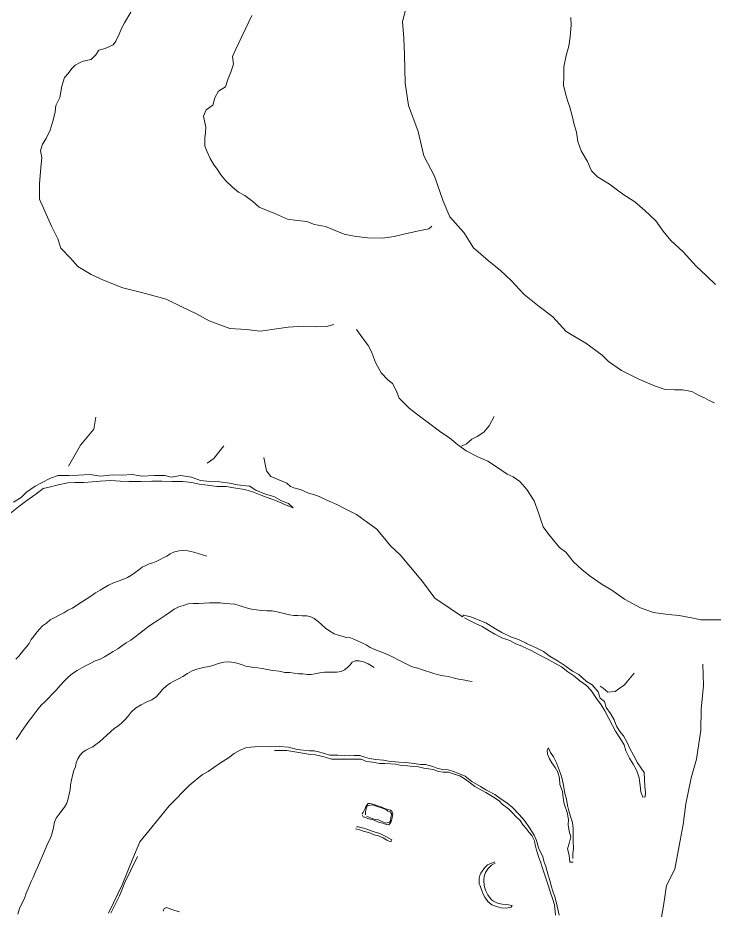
# Model space of a CAD drawing. Extents: x 683321 to 688873, y 7661944 to 7668387.
# Drawn here: x 687655.6 to 687967.1, y 7665624.4 to 7666023.8 of the extents above; entities that cross this region are included whole.
import ezdxf

# ---------------------------------------------------------------- set-up
doc = ezdxf.new("R2010")
doc.units = 0
doc.header["$MEASUREMENT"] = 0
doc.layers.add('01 CRESTA_Line', color=3, linetype='Continuous', lineweight=20)
doc.layers.add('base dispach_Line', color=3, linetype='Continuous', lineweight=20)

msp = doc.modelspace()

# ---------------------------------------------------------------- linework, layer by layer
at = {"layer": '01 CRESTA_Line'}
for points in [[(687797.01, 7665886.57, 4242.44), (687793.68, 7665885.62, 4242.35), (687789.15, 7665885.49, 4241.88), (687783.33, 7665885.74, 4241.84), (687776.53, 7665885.4, 4241.09), (687772.31, 7665884.73, 4241.51), (687764.2, 7665883.58, 4239.72), (687757.73, 7665884.24, 4239.7), (687750.38, 7665884.73, 4239.52), (687741.17, 7665888.19, 4239.49), (687735.27, 7665891.44, 4239.77), (687729.29, 7665894.25, 4239.96), (687721.97, 7665897.88, 4240.3), (687712.12, 7665900.52, 4239.7), (687702.56, 7665902.98, 4239.08), (687693.89, 7665906.38, 4239.34), (687688.39, 7665908.94, 4239.35), (687682.43, 7665912.43, 4239.61), (687679.17, 7665916.18, 4240.11), (687674.74, 7665920.74, 4239.65), (687673.5, 7665924.91, 4240.02), (687670.6, 7665930.52, 4240.01), (687665.3, 7665942.62, 4240.48), (687665.25, 7665949.49, 4240.73), (687665.86, 7665956.75, 4241.35), (687666.28, 7665961.16, 4240.84), (687665.72, 7665964.4, 4240.86), (687666.6, 7665967.21, 4240.97), (687668.22, 7665969.84, 4241.18), (687669.98, 7665973.59, 4241.28), (687671.4, 7665978.03, 4241.64), (687672.3, 7665981.77, 4240.73), (687672.55, 7665984.51, 4241.37), (687674.4, 7665988.12, 4241.64), (687675.2, 7665993.23, 4241.24), (687676.47, 7665997.04, 4241.09), (687678.13, 7665998.95, 4241.22), (687679.73, 7666001.06, 4241.43), (687681.15, 7666002.63, 4241.48), (687683.38, 7666003.87, 4241.79), (687684.74, 7666004.44, 4241.34), (687688.42, 7666005.17, 4240.99), (687690.46, 7666007.28, 4241.18), (687691.73, 7666009.29, 4241.26), (687694.65, 7666010.09, 4241.02), (687698.27, 7666011.67, 4241.9), (687699.45, 7666013.28, 4242), (687700.97, 7666016.49, 4242.01), (687701.89, 7666019.09, 4242.29), (687703.35, 7666021.56, 4242.29), (687706.18, 7666026.38, 4241.37)], [(687829.63, 7666029.43, 4275.11), (687827.66, 7666022.18, 4274.74), (687828.23, 7666014.75, 4275.81), (687828.55, 7666007.37, 4275.82), (687828.92, 7665994.59, 4276.24), (687830.33, 7665984.63, 4276.13), (687834.64, 7665972.98, 4276.65), (687837.2, 7665962, 4276.22), (687841.93, 7665952.94, 4276.74), (687845.88, 7665941.75, 4276.63), (687848.84, 7665934.67, 4276.4), (687855.09, 7665927.79, 4276.64), (687859.44, 7665920.8, 4276.66), (687865.98, 7665915.13, 4276.64), (687871.47, 7665910.71, 4278.1), (687876.27, 7665906.27, 4278.13), (687882.06, 7665899.99, 4276.92), (687888.83, 7665894.53, 4277.01), (687894.87, 7665889.99, 4276.71), (687900.92, 7665883.46, 4276.89), (687905.36, 7665880.75, 4276.74), (687909.72, 7665878.17, 4277.4), (687917.07, 7665872.79, 4277.47), (687919.89, 7665869.91, 4277.4), (687925.69, 7665866.02, 4276.9), (687933.12, 7665862.28, 4277.54), (687940.36, 7665859.08, 4277.16), (687945.24, 7665857.44, 4277.65), (687949.36, 7665857.31, 4277.84), (687952.99, 7665857.33, 4278.44), (687957.08, 7665856.58, 4278.09), (687960.46, 7665854.71, 4277.97), (687962.81, 7665853.77, 4278.47), (687964.91, 7665852.54, 4278.2), (687967.31, 7665851.42, 4277.66)], [(687760.3, 7666024.77, 4271.85), (687757.61, 7666019.1, 4271.58), (687755.78, 7666015.45, 4271.62), (687753.08, 7666009.72, 4271.22), (687751.67, 7666006.43, 4271.33), (687752.12, 7666003.01, 4272.71), (687750.93, 7665999.49, 4272.84), (687749.6, 7665996.62, 4272.79), (687748.51, 7665992.87, 4273.24), (687745.27, 7665990.95, 4272.23), (687743.65, 7665987.98, 4272.75), (687742.79, 7665984.77, 4273.41), (687739.88, 7665982.68, 4271.95), (687738.65, 7665979.78, 4272.13), (687739.68, 7665974.8, 4273.18), (687739.53, 7665972.45, 4273.27), (687739.2, 7665969.91, 4272.83), (687739.18, 7665966.37, 4272.12), (687740.31, 7665963.87, 4272.05), (687741.54, 7665960.84, 4271.87), (687743.17, 7665958.24, 4272.28), (687744.79, 7665956.01, 4272.07), (687746.39, 7665953.53, 4271.95), (687748.62, 7665950.77, 4271.91), (687751.64, 7665947.98, 4272.03), (687754.23, 7665945.77, 4271.64), (687757.19, 7665944.22, 4271.82), (687760.74, 7665941.52, 4272.1), (687763.55, 7665939, 4272.24), (687766.76, 7665937.71, 4272.09), (687770.88, 7665936.03, 4272.21), (687776.24, 7665933.65, 4272.19), (687780.49, 7665933.15, 4272.4), (687784.85, 7665932.66, 4272.91), (687788.36, 7665931.36, 4272.69), (687793.19, 7665930.43, 4273.36), (687796.82, 7665928.87, 4272.67), (687801.54, 7665926.92, 4272.22), (687806.02, 7665926.11, 4272.33), (687811.94, 7665925.31, 4272), (687818.77, 7665925.24, 4272.15), (687823.94, 7665926, 4272.24), (687828.28, 7665926.97, 4272.09), (687834.3, 7665928.29, 4272.42), (687839.41, 7665929.29, 4272.2), (687840.76, 7665930.6, 4272.23)], [(687967.79, 7665904.38, 4302.33), (687963.7, 7665908.37, 4302.24), (687959.11, 7665912.68, 4302.27), (687953.24, 7665919.04, 4302.99), (687947.75, 7665924.11, 4302.9), (687944.35, 7665928.27, 4302.68), (687940.97, 7665932.95, 4302.2), (687936.13, 7665937.53, 4302.66), (687931.67, 7665941.38, 4301.97), (687926.27, 7665944.83, 4301.87), (687920.35, 7665949.37, 4301.51), (687914.85, 7665952.6, 4301.23), (687912.2, 7665955.28, 4301.85), (687910.51, 7665959.53, 4302.22), (687907.6, 7665964.32, 4302.71), (687906.09, 7665968.51, 4302.55), (687905.59, 7665972.58, 4302.26), (687904.42, 7665976.02, 4302.13), (687903.61, 7665979.9, 4301.94), (687902.52, 7665983.85, 4302.03), (687901.72, 7665986.31, 4302.3), (687900.72, 7665989.31, 4302.58), (687899.69, 7665993.66, 4302.69), (687899.8, 7665997.54, 4302.68), (687899.9, 7666001.82, 4302.81), (687900.86, 7666006.89, 4302.53), (687902.12, 7666011.1, 4302.45), (687902.68, 7666015.23, 4302.47), (687903.14, 7666020.56, 4302.22), (687903.04, 7666023.96, 4302.26)], [(687970.96, 7665754.42, 4245.3), (687966.08, 7665754.41, 4244.41), (687961.18, 7665754.32, 4245.07), (687956.97, 7665755.32, 4244.63), (687951.4, 7665756.37, 4244.7), (687946.5, 7665756.68, 4243.87), (687940.03, 7665757.7, 4244.07), (687934.18, 7665759.76, 4244.21), (687926.97, 7665763.61, 4244.11), (687921.38, 7665767.64, 4243.73), (687917.04, 7665770.14, 4243.36), (687911.6, 7665773.9, 4243.22), (687908.02, 7665776.7, 4242.93), (687904.18, 7665780.32, 4243.62), (687900.75, 7665784.59, 4243.73), (687897.94, 7665786.79, 4244.63), (687893.19, 7665792.56, 4244.1), (687890.61, 7665796.05, 4244.49), (687888.59, 7665802.32, 4244.11), (687886.65, 7665807.6, 4244.02), (687883.35, 7665812.76, 4243.84), (687880.23, 7665816.25, 4243.79), (687877.21, 7665818.3, 4243.63), (687874.55, 7665819.6, 4243.91), (687870.12, 7665822.5, 4243.76), (687865.91, 7665825.36, 4243.88), (687861.4, 7665827.27, 4243.86), (687856.13, 7665829.93, 4243.96), (687852.5, 7665832.66, 4243.71), (687848.65, 7665835.79, 4243.89), (687844.79, 7665838.29, 4243.82), (687839.94, 7665842.09, 4243.52), (687835.35, 7665845.55, 4243.58), (687830.69, 7665849.05, 4243.43), (687826.16, 7665853.58, 4243.53), (687824.86, 7665857.04, 4243.7), (687823.22, 7665860.18, 4244.44), (687821.18, 7665861.79, 4243.9), (687818.16, 7665864.87, 4243.81), (687815.58, 7665869.56, 4243.41), (687813.8, 7665874.24, 4243.81), (687812.25, 7665877.17, 4243.41), (687809.72, 7665880.52, 4243.17), (687807.09, 7665884.3, 4243.2)], [(687690.49, 7665845.05, 4203.32), (687689.61, 7665839.7, 4203.42), (687683.61, 7665832.61, 4202.13), (687678.24, 7665823.17, 4200.12)], [(687868.69, 7665845.36, 4244.41), (687866.46, 7665841.25, 4243.71), (687864.05, 7665838.43, 4244.34), (687861.05, 7665836.37, 4244.34), (687858.63, 7665835.25, 4244.73), (687856.29, 7665833.14, 4244.36), (687854.1, 7665832.04, 4243.79)], [(687740.23, 7665824.44, 4204.3), (687743.31, 7665826.51, 4204.43), (687747.71, 7665832.29, 4204.89)], [(687765.62, 7665827, 4206.33), (687766.88, 7665821, 4207.82), (687768.81, 7665818.5, 4208.14), (687775.88, 7665815.5, 4208.84), (687777.63, 7665814, 4208.62), (687779.12, 7665813.5, 4208.25), (687782.31, 7665812.5, 4209.37), (687785.62, 7665811, 4211.05), (687789.38, 7665810, 4212.42), (687794.88, 7665807.5, 4214.15), (687798.31, 7665806, 4215.22), (687802, 7665804, 4216.23), (687807.06, 7665801.5, 4217.35), (687812, 7665798, 4218.45), (687816.19, 7665795, 4219.18), (687822.25, 7665787.5, 4219.85), (687826.56, 7665783.5, 4220.14), (687831.25, 7665778, 4219.71), (687836.69, 7665771.5, 4218.6), (687842.19, 7665764, 4216.82), (687849, 7665759.5, 4215.93), (687853.58, 7665756.23, 4216.4), (687854.56, 7665755.75, 4216.66), (687855.02, 7665756.49, 4216.75), (687858.22, 7665755.78, 4216.87), (687861.47, 7665754.32, 4217.16), (687864.9, 7665753.07, 4217.45), (687869.34, 7665750.4, 4217.91), (687872.16, 7665748.72, 4218.17), (687876.42, 7665746.55, 4218.59), (687879.57, 7665745.62, 4218.94), (687883.03, 7665743.89, 4219.07), (687883.2, 7665743.83, 4219.08), (687887.54, 7665741.9, 4219.34), (687890.7, 7665740.14, 4219.45), (687893.74, 7665738.01, 4219.71), (687897.3, 7665735.92, 4220.11), (687900.86, 7665733.55, 4220.53), (687903.8, 7665731.44, 4220.8), (687906.61, 7665729.95, 4221.08), (687910.07, 7665726.76, 4221.46), (687912.53, 7665725.24, 4221.66), (687915.2, 7665722.13, 4222.09), (687916.11, 7665719.33, 4222.33), (687918.03, 7665717.83, 4222.57), (687918.86, 7665715.17, 4222.76), (687920.68, 7665712.41, 4223.14), (687922.31, 7665709.54, 4223.45), (687923.41, 7665706.81, 4223.73), (687924.85, 7665704.38, 4224.04), (687926.63, 7665702.4, 4224.37), (687928.3, 7665699.22, 4224.91), (687929.37, 7665696.73, 4224.92), (687931.02, 7665693.72, 4225.15), (687932.82, 7665690.39, 4225.65), (687934.39, 7665687.95, 4225.96), (687935.79, 7665686.01, 4226.12), (687936.01, 7665682.88, 4226.3), (687936.12, 7665679.81, 4226.59), (687936.38, 7665677.05, 4226.81), (687936.19, 7665675.11, 4226.98), (687935.18, 7665675.07, 4226.73), (687934.32, 7665677.34, 4226.7), (687933.94, 7665680.26, 4226.51), (687933.57, 7665683.66, 4226.16), (687932.54, 7665686.71, 4225.92), (687930.82, 7665689.81, 4225.51), (687929.26, 7665692.52, 4225.23), (687927.67, 7665695.66, 4224.85), (687926.79, 7665698.46, 4224.85), (687924.92, 7665701.58, 4224.46), (687923, 7665704.52, 4223.88), (687921.68, 7665707.01, 4223.58), (687919.81, 7665710.49, 4223.16), (687918.24, 7665713.6, 4222.91), (687916.59, 7665716.34, 4222.57), (687914.43, 7665719.22, 4222.14), (687912.05, 7665722.69, 4221.9), (687910.02, 7665724.9, 4221.56), (687906.96, 7665727.12, 4221.3), (687904.34, 7665729.24, 4221.11), (687901.7, 7665731.06, 4220.78), (687898.81, 7665733.31, 4220.43), (687895.76, 7665734.93, 4220.17), (687892.88, 7665736.62, 4219.88), (687888.89, 7665738.63, 4219.57), (687885.22, 7665740.57, 4219.4), (687881.34, 7665742.46, 4219.07), (687878.01, 7665743.8, 4218.83), (687875.71, 7665745.07, 4218.49), (687872.17, 7665746.36, 4218.36), (687868.97, 7665747.93, 4217.93), (687866.4, 7665749.38, 4217.67), (687863.31, 7665751.36, 4217.36), (687860.3, 7665752.7, 4217.05), (687857.41, 7665754.22, 4216.86), (687855.43, 7665755.3, 4216.69)], [(687652.28, 7665802.11, 4196.32), (687655.94, 7665805.08, 4196.93), (687659.56, 7665807.71, 4197.31), (687663.6, 7665810.58, 4197.76), (687666.94, 7665813.08, 4198.16), (687670.22, 7665813.92, 4198.48), (687673.66, 7665814.82, 4198.83), (687677.87, 7665815.72, 4199.19), (687681.27, 7665815.84, 4199.55), (687685.13, 7665815.84, 4199.84), (687688.79, 7665816.09, 4200.12), (687692.35, 7665816.43, 4200.5), (687697.2, 7665816.67, 4200.92), (687701.33, 7665816.45, 4201.22), (687705.29, 7665816.26, 4201.45), (687710.63, 7665816.26, 4201.86), (687715.45, 7665816.49, 4202.19), (687719.96, 7665816.41, 4202.57), (687724.49, 7665816.31, 4202.95), (687729.2, 7665816.29, 4203.43), (687733.35, 7665815.86, 4203.81), (687736.76, 7665815.01, 4204.14), (687740.37, 7665814.6, 4204.38), (687744.61, 7665813.99, 4204.92), (687748.78, 7665814.09, 4205.67), (687753.08, 7665813.25, 4205.99), (687757.16, 7665812.63, 4206.33), (687760.99, 7665811.52, 4206.62), (687764.73, 7665809.96, 4207.1), (687768.74, 7665808.49, 4207.31), (687772.29, 7665807.12, 4207.67), (687775.59, 7665805.7, 4207.9), (687778.76, 7665804.44, 4208.03), (687776.64, 7665806.44, 4207.97), (687773.48, 7665807.61, 4207.67), (687770.1, 7665809.5, 4207.33), (687766.36, 7665810.63, 4207.07), (687762.03, 7665812.36, 4206.72), (687759.09, 7665814.3, 4206.53), (687759.09, 7665814.2, 4206.52), (687753.86, 7665814.74, 4205.97), (687750.23, 7665815.57, 4205.53), (687745.97, 7665816.1, 4205.19), (687741.52, 7665816.21, 4204.57), (687737.24, 7665816.73, 4204.07), (687733.26, 7665818.25, 4203.92), (687728.38, 7665818.96, 4203.35), (687724.09, 7665818.29, 4202.9), (687721.37, 7665818.89, 4202.74), (687716.72, 7665818.9, 4202.3), (687711.21, 7665818.64, 4201.95), (687706.75, 7665819.36, 4201.59), (687702.03, 7665819.04, 4201.3), (687697.92, 7665819.3, 4201.25), (687692.58, 7665818.64, 4200.77), (687687.95, 7665819.38, 4200.13), (687682.66, 7665819.08, 4199.79), (687678.38, 7665819.03, 4199.23), (687673.6, 7665819.03, 4199.54), (687670.15, 7665817.71, 4199.23), (687666.09, 7665815.7, 4198.6), (687663.33, 7665814.2, 4198.17), (687659.43, 7665811.53, 4197.52), (687659.44, 7665811.57, 4197.52), (687657.1, 7665809.18, 4197.27), (687653.6, 7665807.09, 4196.9)], [(687654.67, 7665736.73, 4202.1), (687656.06, 7665738.14, 4202.17), (687657.25, 7665739.53, 4202.15), (687658.25, 7665740.94, 4202.09), (687659.45, 7665742.32, 4202.15), (687660.64, 7665743.75, 4202.08), (687661.46, 7665745.51, 4202.01), (687662.8, 7665747.19, 4202.05), (687664.01, 7665748.8, 4202.03), (687665.23, 7665750.23, 4202.02), (687666.61, 7665751.65, 4202.01), (687668.4, 7665752.92, 4201.96), (687669.98, 7665754.29, 4201.89), (687672.09, 7665755.38, 4201.82), (687674.07, 7665756.38, 4201.76), (687676.1, 7665757.51, 4201.67), (687677.93, 7665758.66, 4201.57), (687680.02, 7665759.64, 4201.6), (687681.91, 7665760.93, 4201.58), (687683.97, 7665762.27, 4201.59), (687686.11, 7665763.62, 4201.68), (687688.27, 7665765, 4201.91), (687690.27, 7665766.39, 4201.98), (687692.34, 7665767.62, 4202.11), (687694.28, 7665768.86, 4202.07), (687696.13, 7665769.93, 4202.1), (687698.31, 7665770.91, 4202.15), (687700.49, 7665771.73, 4202.16), (687702.6, 7665772.4, 4202.1), (687704.6, 7665773.36, 4202.14), (687706.44, 7665774.36, 4202.05), (687708.05, 7665775.6, 4201.78), (687709.66, 7665776.78, 4201.68), (687711.18, 7665777.91, 4201.63), (687712.79, 7665778.67, 4201.6), (687714.35, 7665779.47, 4201.6), (687715.97, 7665779.81, 4201.7), (687717.45, 7665780.41, 4201.64), (687718.96, 7665781.22, 4201.57), (687720.55, 7665782.1, 4201.51), (687722.17, 7665782.89, 4201.39), (687723.76, 7665783.96, 4201.22), (687725.68, 7665784.74, 4201.13), (687727.67, 7665785.3, 4201.06), (687729.53, 7665785.41, 4200.98), (687731.69, 7665785.21, 4201.02), (687734.29, 7665784.6, 4201.19), (687740.08, 7665782.93, 4201.58)], [(687654.78, 7665700.77, 4211.22), (687656.18, 7665702.77, 4211.26), (687657.48, 7665704.87, 4211.32), (687658.92, 7665706.89, 4211.41), (687660.3, 7665708.88, 4211.41), (687661.91, 7665710.89, 4211.51), (687663.33, 7665712.71, 4211.45), (687664.71, 7665714.52, 4211.34), (687666.07, 7665716.11, 4211.33), (687667.68, 7665717.72, 4211.48), (687669.28, 7665719.34, 4211.6), (687670.87, 7665721.13, 4211.68), (687672.68, 7665722.91, 4211.86), (687674.47, 7665724.91, 4211.94), (687676.27, 7665726.92, 4211.93), (687678.09, 7665728.71, 4211.92), (687680.09, 7665730.33, 4211.95), (687682.14, 7665731.75, 4212), (687684.14, 7665732.94, 4212), (687686.19, 7665733.95, 4212), (687688.19, 7665734.97, 4212), (687690.2, 7665735.97, 4211.99), (687692.33, 7665736.74, 4211.94), (687694.34, 7665737.75, 4211.91), (687696.29, 7665738.95, 4211.85), (687698.28, 7665740.14, 4211.83), (687700.27, 7665741.33, 4211.88), (687702.09, 7665742.74, 4211.99), (687704.08, 7665744.12, 4212.08), (687706.06, 7665745.33, 4212.3), (687708.05, 7665746.73, 4212.48), (687710.06, 7665748.32, 4212.6), (687712.06, 7665749.93, 4212.71), (687714.06, 7665751.35, 4212.91), (687716, 7665752.75, 4213.02), (687717.83, 7665753.95, 4213.14), (687719.63, 7665755.14, 4213.25), (687721.43, 7665756.33, 4213.37), (687723.42, 7665757.71, 4213.42), (687725.47, 7665759.11, 4213.51), (687727.58, 7665760.14, 4213.54), (687729.64, 7665760.83, 4213.6), (687731.79, 7665761.45, 4213.61), (687734.06, 7665761.64, 4213.68), (687736.42, 7665761.61, 4213.72), (687738.87, 7665761.78, 4213.79), (687741.35, 7665761.9, 4213.85), (687743.79, 7665761.9, 4213.91), (687746.1, 7665761.92, 4213.97), (687748.23, 7665761.74, 4213.99), (687750.36, 7665761.55, 4213.99), (687752.58, 7665761.36, 4213.96), (687754.54, 7665760.84, 4214), (687756.38, 7665760.17, 4214.01), (687758.31, 7665759.61, 4214.03), (687760.16, 7665759.2, 4214.07), (687762.37, 7665758.79, 4214.08), (687764.68, 7665758.52, 4214.15), (687766.97, 7665758.4, 4214.16), (687769.34, 7665758.37, 4214.13), (687771.58, 7665757.97, 4214.16), (687773.44, 7665757.49, 4214.29), (687775.34, 7665757.08, 4214.29), (687777.18, 7665756.67, 4214.32), (687779.01, 7665756.26, 4214.37), (687780.9, 7665756.26, 4214.3), (687782.8, 7665756.15, 4214.26), (687784.82, 7665756.16, 4214.1), (687786.63, 7665755.76, 4214.12), (687788.22, 7665754.94, 4214.25), (687789.92, 7665753.55, 4214.43), (687791.51, 7665752.19, 4214.59), (687793.2, 7665750.61, 4214.86), (687795.11, 7665749.23, 4214.98), (687797.16, 7665748.16, 4215.02), (687799.11, 7665747.54, 4214.99), (687800.95, 7665746.9, 4215.01), (687802.65, 7665746.49, 4214.88), (687804.36, 7665746.25, 4214.66), (687805.86, 7665745.74, 4214.62), (687807.53, 7665744.93, 4214.66), (687809.46, 7665744.13, 4214.71), (687811.43, 7665743.13, 4214.88), (687813.23, 7665741.94, 4215.18), (687815.25, 7665741.14, 4215.2), (687817.22, 7665740.35, 4215.24), (687819.22, 7665739.56, 4215.25), (687821.27, 7665738.75, 4215.32), (687823.48, 7665737.72, 4215.41), (687825.68, 7665736.5, 4215.56), (687827.78, 7665735.46, 4215.66), (687829.6, 7665734.47, 4215.82), (687831.39, 7665733.68, 4215.88), (687832.97, 7665733.09, 4215.96), (687834.5, 7665732.71, 4216.07), (687836.2, 7665732.15, 4216.24), (687838.03, 7665731.55, 4216.37), (687839.83, 7665730.94, 4216.42), (687841.76, 7665730.37, 4216.46), (687843.82, 7665729.76, 4216.47), (687846.01, 7665729.35, 4216.41), (687848.25, 7665728.94, 4216.35), (687850.41, 7665728.36, 4216.4), (687852.69, 7665727.87, 4216.27), (687854.83, 7665727.49, 4216.18), (687856.87, 7665727.12, 4216.11), (687858.91, 7665726.7, 4215.97)], [(687655.56, 7665622.7, 4221.73), (687656.3, 7665625.14, 4221.65), (687657.3, 7665627.37, 4221.66), (687658.53, 7665629.6, 4221.82), (687659.29, 7665632.03, 4221.72), (687660.09, 7665633.7, 4221.76), (687660.82, 7665635.41, 4221.72), (687661.58, 7665637.29, 4221.64), (687662.49, 7665639.08, 4221.73), (687663.38, 7665641.31, 4221.76), (687664.49, 7665643.88, 4221.72), (687665.49, 7665646.38, 4221.75), (687666.59, 7665648.73, 4221.77), (687667.56, 7665650.81, 4221.83), (687668.18, 7665652.61, 4221.97), (687668.88, 7665654.12, 4222.05), (687669.68, 7665655.71, 4222.06), (687670.51, 7665657.55, 4222.01), (687671.05, 7665659.49, 4221.9), (687671.58, 7665661.48, 4221.85), (687672.01, 7665663.77, 4221.88), (687672.75, 7665665.65, 4221.98), (687674.1, 7665667.33, 4222.02), (687675.31, 7665669, 4222), (687676.45, 7665670.54, 4222.05), (687677.43, 7665672.28, 4222.04), (687678.05, 7665674.28, 4222.11), (687678.57, 7665676.33, 4222.26), (687678.92, 7665678.24, 4222.34), (687679.06, 7665680.47, 4222.35), (687679.53, 7665682.61, 4222.42), (687680.05, 7665684.75, 4222.48), (687680.63, 7665686.92, 4222.49), (687681.29, 7665688.64, 4222.63), (687681.6, 7665690.31, 4222.61), (687682.34, 7665692.08, 4222.62), (687683.29, 7665693.68, 4222.73), (687684.51, 7665694.96, 4222.74), (687686.03, 7665696.02, 4222.75), (687687.49, 7665696.81, 4222.67), (687689.08, 7665697.52, 4222.42), (687690.46, 7665698.51, 4222.27), (687692.1, 7665699.76, 4222.24), (687693.68, 7665701.3, 4222.27), (687695.33, 7665702.76, 4222.42), (687697.12, 7665704.33, 4222.51), (687698.69, 7665705.69, 4222.6), (687700.37, 7665706.77, 4222.64), (687701.94, 7665708.14, 4222.61), (687703.38, 7665709.57, 4222.59), (687704.86, 7665711.21, 4222.66), (687706.28, 7665713.11, 4222.65), (687708.22, 7665714.82, 4222.6), (687710.67, 7665716.29, 4222.63), (687713.03, 7665717.55, 4222.61), (687715.49, 7665718.63, 4222.66), (687717.45, 7665719.94, 4222.87), (687718.93, 7665721.47, 4223.02), (687720.35, 7665723.17, 4223.16), (687722.02, 7665724.76, 4223.19), (687723.68, 7665725.98, 4223.16), (687725.4, 7665726.96, 4223.14), (687727.38, 7665728, 4223.06), (687729.39, 7665729.04, 4222.99), (687731.41, 7665730.32, 4222.89), (687733.5, 7665731.57, 4222.8), (687735.62, 7665732.33, 4222.7), (687737.44, 7665732.8, 4222.72), (687739.29, 7665733.21, 4222.75), (687741.25, 7665733.48, 4222.74), (687743.18, 7665734.09, 4222.78), (687745.4, 7665734.86, 4222.86), (687747.68, 7665735.35, 4222.88), (687750.01, 7665735.58, 4222.96), (687752.29, 7665735.34, 4223), (687754.19, 7665734.83, 4222.98), (687755.92, 7665734.16, 4223.03), (687757.57, 7665733.66, 4223.04), (687759.32, 7665733.3, 4223.11), (687761.11, 7665733.05, 4223.19), (687762.92, 7665732.82, 4223.18), (687764.94, 7665732.65, 4223.16), (687767.15, 7665732.15, 4223.19), (687769.72, 7665731.67, 4223.18), (687772.53, 7665731.38, 4223.23), (687774.98, 7665730.85, 4223.41), (687777.21, 7665730.81, 4223.48), (687779.19, 7665730.53, 4223.61), (687781.11, 7665730.26, 4223.77), (687783.06, 7665730.2, 4223.74), (687784.95, 7665729.96, 4223.64), (687786.88, 7665729.96, 4223.38), (687788.43, 7665730.21, 4222.72), (687789.95, 7665730.46, 4222.05), (687791.44, 7665730.72, 4221.35), (687792.74, 7665730.96, 4220.75), (687794.59, 7665730.97, 4220.55), (687796.47, 7665730.91, 4220.29), (687798.35, 7665730.91, 4220.12), (687800.3, 7665731.18, 4219.8), (687801.77, 7665731.93, 4219.12), (687803.08, 7665732.99, 4218.3), (687804.19, 7665734.22, 4217.29), (687805.2, 7665735.39, 4216.31), (687806.51, 7665736.02, 4215.69), (687808.23, 7665736.06, 4215.35), (687810.29, 7665735.58, 4215.32), (687812.3, 7665734.66, 4215.57), (687814.93, 7665732.98, 4216.16)], [(687927.45, 7665566.04, 4239.88), (687931.76, 7665577.71, 4239.75), (687936.03, 7665588.16, 4239.43), (687939.84, 7665600.83, 4239.61), (687941.86, 7665612.07, 4239.74), (687944.52, 7665626.41, 4239.62), (687945.81, 7665635.53, 4239.36), (687949.54, 7665642.82, 4239.27), (687951.44, 7665653.17, 4239.46), (687953.27, 7665662.83, 4239.47), (687954.51, 7665672.05, 4239.19), (687956.79, 7665683.66, 4239.17), (687959.28, 7665691.98, 4239.15), (687961.14, 7665705.05, 4239), (687961.29, 7665714.35, 4238.99), (687962.37, 7665724.99, 4239.04), (687962.08, 7665734.57, 4239)], [(687916.1, 7665724.7, 4223.13), (687917.46, 7665723.81, 4224.01), (687919.57, 7665721.99, 4224.74), (687922.77, 7665722.35, 4225.24), (687924.46, 7665723.43, 4225.28), (687927.05, 7665725.22, 4225.85), (687928.36, 7665726.87, 4225.82), (687931.29, 7665730.47, 4226.31)], [(687696.15, 7665623.09, 4239.07), (687698.4, 7665627.72, 4238.74), (687702.2, 7665635.82, 4238.91), (687706.95, 7665647.61, 4239.21), (687710.14, 7665655.01, 4239.33), (687715.53, 7665661.55, 4239.71), (687723.27, 7665671.16, 4239.48), (687732.33, 7665680.33, 4238.71), (687738.12, 7665685.07, 4238.74), (687740.78, 7665686.45, 4238.79), (687745.86, 7665690.06, 4239.15), (687749.78, 7665692.58, 4239.06), (687752.41, 7665694.51, 4239.08), (687755.11, 7665695.96, 4239.28), (687757.89, 7665697.15, 4238.89), (687761.4, 7665697.57, 4238.4), (687765.1, 7665697.61, 4238.26), (687768.62, 7665697.53, 4238.17), (687772.59, 7665697.65, 4238.22), (687776.73, 7665697.43, 4238.11), (687780.6, 7665696.4, 4238.26), (687786.06, 7665695.66, 4238.25), (687788.17, 7665695.77, 4237.82), (687790.06, 7665695.28, 4237.59), (687792.29, 7665694.67, 4237.37), (687795.12, 7665693.73, 4237.27), (687798.74, 7665693.8, 4237.2), (687801.6, 7665693.67, 4237.27), (687803.83, 7665693.73, 4237.06), (687806.08, 7665693.71, 4237.14), (687808.64, 7665693.57, 4237.18), (687810.84, 7665692.88, 4237.14), (687812.91, 7665692.33, 4237.16), (687815.75, 7665691.79, 4236.99), (687819.23, 7665691.58, 4236.71), (687821.36, 7665691.14, 4236.6), (687826, 7665690.61, 4236.57), (687829.1, 7665690.52, 4236.45), (687832.92, 7665690.05, 4236.36), (687835.77, 7665689.68, 4236.29), (687838.01, 7665689.57, 4236.09), (687841.17, 7665688.65, 4236.23), (687843.52, 7665687.83, 4236.36), (687845.76, 7665687.38, 4236.32), (687848.06, 7665687.27, 4236.23), (687850.1, 7665686.62, 4236.32), (687853.24, 7665685.39, 4236.28), (687855.77, 7665684.43, 4236.2), (687858.76, 7665682.01, 4236.3), (687862.55, 7665679.73, 4236.29), (687864.92, 7665678.32, 4236.28), (687868.93, 7665676.16, 4236.22), (687871.86, 7665674.03, 4236.31), (687874.41, 7665672.5, 4236.24), (687876.85, 7665670.36, 4236.27), (687879.91, 7665667.19, 4236.24), (687882.28, 7665664.57, 4236.18), (687884.43, 7665661.31, 4236.24), (687886.53, 7665658.05, 4236.2), (687887.67, 7665655.55, 4236.05), (687888.63, 7665651.91, 4236.24), (687890.42, 7665648.49, 4236.26), (687890.89, 7665646.38, 4236.32), (687891.79, 7665643.9, 4236.36), (687892.86, 7665640.15, 4236.37), (687893.58, 7665637.67, 4236.25), (687894.39, 7665634.83, 4236.21), (687894.84, 7665633.4, 4236.19), (687895.81, 7665630.4, 4236.13), (687896.59, 7665627.49, 4236.08), (687897.82, 7665622.16, 4236.11)], [(687770.42, 7665695.89, 4238.13), (687775.95, 7665695.89, 4238.21), (687782.15, 7665694.91, 4238.28), (687786.46, 7665694.07, 4237.94), (687788.7, 7665693.87, 4237.81), (687790.75, 7665693.51, 4237.28), (687793.04, 7665692.85, 4237.13), (687795.84, 7665692, 4237.02), (687797.5, 7665691.96, 4236.88), (687800.11, 7665692.06, 4237.04), (687802.5, 7665691.99, 4237.32), (687804.95, 7665691.93, 4237.26), (687807.14, 7665691.94, 4237.32), (687809.17, 7665691.93, 4237.23), (687811.63, 7665690.96, 4236.81), (687814.28, 7665690.62, 4236.77), (687817.36, 7665690.09, 4236.61), (687819.7, 7665690.12, 4236.54), (687822.28, 7665689.94, 4236.55), (687824.51, 7665689.74, 4236.51), (687827.27, 7665689.15, 4236.2), (687829.89, 7665689.04, 4236.32), (687832.37, 7665688.79, 4236.24), (687834.76, 7665688.58, 4236.15), (687837.29, 7665687.92, 4235.92), (687839.28, 7665687.75, 4236.17), (687841.56, 7665687.31, 4236.06), (687843.66, 7665686.51, 4236.24), (687845.92, 7665686.22, 4236.19), (687848.27, 7665686.22, 4236.28), (687850.86, 7665685.35, 4236.02), (687853.32, 7665684.51, 4236.02), (687855.32, 7665683.41, 4235.93), (687857.32, 7665681.85, 4236.06), (687860.11, 7665679.82, 4236.19), (687862.66, 7665678.29, 4236.23), (687864.95, 7665677.11, 4236.19), (687868.01, 7665675.29, 4236.08), (687870.88, 7665673.39, 4236.2), (687872.31, 7665671.88, 4236.06), (687875.06, 7665669.83, 4236.17), (687877.08, 7665667.79, 4236.18), (687878.43, 7665666.34, 4236.16), (687880.37, 7665664.62, 4236.14), (687881.71, 7665662.52, 4236.09), (687883.07, 7665660.9, 4235.89), (687884.4, 7665659.12, 4235.98), (687885.51, 7665657.8, 4235.99), (687886.67, 7665655.4, 4236.14), (687887.07, 7665653.61, 4236.01), (687887.7, 7665651.22, 4236.11), (687888.84, 7665647.61, 4236.11), (687889.45, 7665646.05, 4236.04), (687890.16, 7665643.63, 4236.27), (687891.1, 7665640.98, 4236.31), (687892.11, 7665637.79, 4236.22), (687893.19, 7665634.67, 4236.16), (687893.9, 7665632.23, 4236.12), (687894.74, 7665629.58, 4235.9), (687895.63, 7665626.86, 4235.89), (687896.14, 7665622.23, 4235.8)], [(687903.97, 7665645.89, 4229), (687902.6, 7665645.97, 4229.08), (687902.19, 7665649.05, 4228.77), (687901.53, 7665651.85, 4228.27), (687902.3, 7665654.25, 4227.79), (687902.94, 7665657.26, 4227.52), (687902.18, 7665659.82, 4226.98), (687901.85, 7665662.63, 4226.6), (687901.98, 7665664.97, 4226.23), (687901.41, 7665668.13, 4225.64), (687899.96, 7665671.95, 4225.17), (687899.55, 7665674.5, 4224.72), (687899.3, 7665677.5, 4224.31), (687898.01, 7665680.69, 4223.9), (687897.93, 7665683.47, 4223.62), (687897.14, 7665686.17, 4223.21), (687896, 7665688.22, 4222.82), (687894.52, 7665690.35, 4222.54), (687893.52, 7665692.08, 4222.34), (687892.54, 7665694.23, 4222.46), (687892.36, 7665696.02, 4222.19), (687892.98, 7665697.02, 4222.28), (687893.92, 7665695.04, 4222.6), (687895.26, 7665693.08, 4222.53), (687896.55, 7665690.3, 4222.86), (687897.49, 7665687.94, 4223.08), (687898.41, 7665685.59, 4223.34), (687899.14, 7665683.13, 4223.8), (687899.86, 7665679.4, 4224.33), (687900.26, 7665676.67, 4224.61), (687900.99, 7665674.17, 4224.9), (687901.55, 7665671.26, 4225.33), (687902.15, 7665668.81, 4225.85), (687902.82, 7665666.29, 4226.23), (687903.67, 7665663.65, 4226.61), (687904.05, 7665660.93, 4227.04), (687904.02, 7665657.82, 4227.41), (687904.04, 7665655.11, 4227.84), (687904.16, 7665652.21, 4228.34), (687903.86, 7665649.64, 4228.6), (687903.84, 7665647.58, 4228.86)], [(687709.03, 7665648.41, 4239.24), (687703.49, 7665636.8, 4240.34), (687701.12, 7665630.77, 4238.8), (687697.17, 7665623.14, 4239.1)], [(687869.18, 7665645.47, 4237.16), (687867.44, 7665644.49, 4237.29), (687865.94, 7665643.06, 4237.34), (687864.84, 7665641.29, 4237.39), (687864.21, 7665639.55, 4237.27), (687864.09, 7665637.65, 4237.28), (687864.23, 7665635.48, 4237.22), (687864.75, 7665633.36, 4237.28), (687865.85, 7665631.34, 4237.24), (687867.5, 7665629.07, 4237.25), (687868.32, 7665628.42, 4237.13), (687870.18, 7665627.54, 4237.13), (687872.26, 7665627.08, 4237.13), (687874.21, 7665626.98, 4237), (687876.72, 7665626.48, 4236.9), (687876.25, 7665625.82, 4237), (687874.18, 7665625.34, 4237.05), (687871.82, 7665625.48, 4237.16), (687869.71, 7665626.03, 4237.24), (687867.68, 7665626.82, 4237.29), (687865.91, 7665628.3, 4237.35), (687864.46, 7665630.21, 4237.35), (687863.45, 7665632.2, 4237.34), (687863.28, 7665632.79, 4237.32), (687862.36, 7665635.29, 4237.38), (687862.05, 7665636.24, 4237.26), (687862.02, 7665638.8, 4237.42), (687862.29, 7665639.87, 4237.35), (687862.74, 7665640.99, 4237.46), (687863.99, 7665642.94, 4237.27), (687864.82, 7665643.77, 4237.33), (687865.68, 7665644.71, 4237.36), (687868.97, 7665646.03, 4237.1)], [(687727.86, 7665623.63, 4241.38), (687725.32, 7665624.46, 4241.42), (687724.05, 7665624.81, 4241.34), (687722.24, 7665625.54, 4241.11), (687721.03, 7665625.16, 4241.1), (687720.64, 7665623.91, 4241.16)]]:
    msp.add_polyline3d(points, dxfattribs=at)
at = {"layer": 'base dispach_Line'}
for points in [[(687809.66, 7665667.04, 4236.85), (687810.05, 7665666.24, 4236.81), (687810.87, 7665666.05, 4236.88), (687812.42, 7665665.34, 4236.81), (687814.18, 7665664.94, 4236.87), (687815.02, 7665664.72, 4236.93), (687816.63, 7665664, 4236.92), (687817.24, 7665663.72, 4237.04), (687818.84, 7665663.33, 4236.91), (687820.41, 7665662.78, 4236.79), (687821.57, 7665662.67, 4236.73), (687822.55, 7665664.01, 4236.74), (687823.01, 7665665.81, 4236.67), (687823.14, 7665666.73, 4236.71), (687823.33, 7665667.54, 4236.67), (687822.87, 7665668.76, 4236.65), (687822.26, 7665669.19, 4236.59), (687820.1, 7665669.82, 4236.66), (687819.08, 7665670.24, 4236.69), (687818.13, 7665670.67, 4236.67), (687815.97, 7665671.31, 4236.68), (687814.92, 7665671.67, 4236.68), (687813.77, 7665671.96, 4236.7), (687812.87, 7665672.14, 4236.71), (687812.26, 7665672.23, 4236.71), (687811.24, 7665670.89, 4236.73), (687810.9, 7665669.95, 4236.77), (687810.55, 7665668.97, 4236.76), (687810.12, 7665668.09, 4236.83), (687809.61, 7665667.58, 4236.76)], [(687811.11, 7665667.04, 4236.84), (687811.15, 7665668.47, 4236.9), (687811.31, 7665669.28, 4236.82), (687811.53, 7665670.23, 4236.81), (687811.82, 7665671.14, 4236.81), (687814.18, 7665671.51, 4236.75), (687815.04, 7665671.27, 4236.71), (687816.85, 7665670.68, 4236.74), (687817.81, 7665670.31, 4236.72), (687818.7, 7665670.04, 4236.7), (687820.51, 7665669.36, 4236.67), (687821.05, 7665668.7, 4236.64), (687822.12, 7665668.47, 4236.64), (687822.75, 7665667.69, 4236.74), (687822.68, 7665667.03, 4236.7), (687822.46, 7665665.85, 4236.78), (687822.31, 7665664.4, 4236.83), (687821.83, 7665663.82, 4236.82), (687820.78, 7665663.46, 4236.84), (687820.2, 7665663.39, 4236.85), (687818.87, 7665663.92, 4236.9), (687818.08, 7665664.21, 4236.79), (687816.88, 7665664.78, 4236.81), (687815.81, 7665664.95, 4236.85), (687814.46, 7665665.33, 4236.83), (687812.99, 7665665.84, 4236.94), (687811.55, 7665666.55, 4236.85)], [(687807.02, 7665661.71, 4237.08), (687807.81, 7665661.7, 4237.17), (687810.17, 7665661.09, 4237.09), (687811.27, 7665660.77, 4237.05), (687813.6, 7665659.86, 4237.05), (687815.85, 7665659.15, 4237.04), (687817.01, 7665658.83, 4236.98), (687818.19, 7665658.4, 4237.03), (687820.25, 7665657.37, 4236.96), (687822.88, 7665655.94, 4236.89), (687822.5, 7665655.05, 4236.95), (687820.68, 7665655.7, 4236.93), (687819, 7665656.84, 4237.01), (687816.98, 7665657.71, 4237.12), (687814.99, 7665658.08, 4237.01), (687812.65, 7665659.14, 4237.05), (687810.58, 7665659.66, 4237.04), (687808.64, 7665660.34, 4237.08), (687806.68, 7665660.88, 4237.08)]]:
    msp.add_polyline3d(points, dxfattribs=at)

doc.saveas('drawing.dxf')
